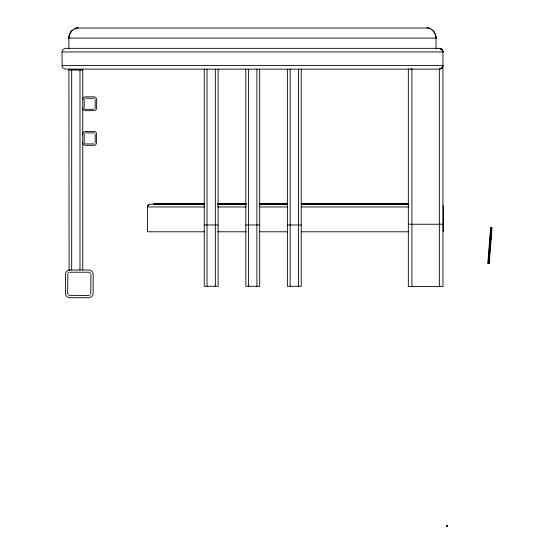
<?xml version="1.0" encoding="UTF-8"?>
<svg xmlns="http://www.w3.org/2000/svg" width="554" height="554" viewBox="0 0 554 554"><rect width="100%" height="100%" fill="white"/><g stroke="black" fill="none" stroke-linecap="round" stroke-linejoin="round"><path stroke-width="0.83" d="M446.849 526.182L446.849 525.594L446.849 526.065M447.341 526.217L447.39 525.933M446.849 525.746L447.445 525.808M61.979 65.524L442.958 65.524L441.836 68.156L439.357 69.153L65.58 69.125L63.031 68.066L62.228 66.847L61.979 51.944L63.031 49.396L65.58 48.343L439.357 48.343L441.323 48.932L442.369 49.971L442.958 51.944L442.958 286.577L408.326 286.577L408.326 68.772M442.958 65.524L441.905 68.066L439.357 69.125L441.905 68.066L442.958 65.524L442.078 67.9L439.357 69.153L439.357 286.577M84.25 99.069L84.146 107.912M84.25 133.708L84.146 142.551M95.122 108.445L95.226 99.602M67.823 273.586L67.657 293.281L68.308 294.846M95.122 143.077L95.226 134.234M90.759 294.126L90.932 274.438M156.186 204.294L156.477 203.602M72.754 30.027A12.887 9.113 -90 0 0 70.787 32.111A12.534 8.864 90 0 1 72.096 30.595L74.714 28.766A18.912 13.372 90 0 1 76.674 28.032L428.256 28.032A18.912 13.372 -90 0 1 430.223 28.766L432.833 30.595A12.534 8.864 -90 0 1 434.149 32.118A12.887 9.113 90 0 0 432.182 30.027M68.308 272.873L69.021 272.388M89.561 295.324L90.281 294.846M148.465 204.897A3.961 2.798 -90 0 1 148.825 204.62L150.3 204.197L204.724 204.197M68.904 69.762L82.754 69.762M82.754 69.859L68.904 69.859M68.904 48.343L68.904 38.087L436.033 38.087L436.033 48.343M61.979 51.944L442.958 51.944L441.829 49.354L439.357 48.371M85.531 98.217L94.367 98.321M85.531 109.297L93.841 109.297M85.531 132.849L94.367 132.953M85.531 143.936L93.841 143.936M204.807 203.602L154.109 203.602L153.416 204.294L204.62 204.294M217.75 203.602L246.232 203.602M259.175 203.602L287.651 203.602M301.459 203.602L408.478 203.602M217.68 204.197L246.184 204.197M259.14 204.197L287.644 204.197M301.466 204.197L408.582 204.197M217.59 204.294L246.128 204.294M259.964 204.294L287.637 204.294M301.473 204.294L408.707 204.294M204.613 206.967L147.53 206.967L147.53 231.787L204.613 231.787M217.583 206.967L246.121 206.967M259.964 206.967L287.637 206.967M301.473 206.967L408.714 206.967M408.326 224.238L442.958 224.238M204.253 224.979L218.11 224.979M245.817 224.979L259.674 224.979M287.381 224.979L301.231 224.979M217.583 231.787L246.121 231.787M259.964 231.787L287.637 231.787M301.473 231.787L408.714 231.787M82.754 270.006L82.754 69.402L68.904 69.402L69.111 270.006M68.904 270.006L88.716 270.006A4.432 4.432 0 0 1 93.148 274.438L93.148 293.281A4.432 4.432 0 0 1 88.716 297.713L69.873 297.713A4.432 4.432 0 0 1 65.441 293.281L65.441 274.438A4.432 4.432 0 0 1 69.873 270.006M69.873 272.222L88.716 272.222M88.716 295.497L69.021 295.324M446.849 525.933L447.452 525.933M411.927 286.577L411.927 69.153L410.715 68.945M490.276 232.223L491.315 232.306M490.622 232.306L491.661 232.389M490.56 239.757L491.073 239.799M488.185 258.856L489.563 259.016M411.269 69.063L411.927 69.125M439.357 48.343L441.905 49.396L442.958 51.944L442.071 49.604L440.174 48.468M84.547 108.896L84.997 109.193M84.547 143.528L84.997 143.825M89.561 272.388L90.759 273.586M442.743 50.733L442.902 51.342M446.849 525.594L446.843 526.3M443.311 206.967L443.311 231.787M301.231 69.229L301.231 286.279L287.381 286.279L287.381 69.229M298.461 69.229L298.461 286.279M290.151 69.229L290.151 286.279M259.674 69.229L259.674 286.279L245.817 286.279L245.817 69.229M256.904 69.229L256.904 286.279M248.587 69.229L248.587 286.279M218.11 69.229L218.11 286.279L204.253 286.279L204.253 69.229M215.34 69.229L215.34 286.279M207.03 69.229L207.03 286.279M79.984 69.894L79.984 270.006M71.674 69.894L71.674 270.006M442.909 205.541A2.424 1.717 -89.9 0 1 443.345 206.961M148.299 205.112A2.424 1.71 -89.9 0 0 147.502 206.961A2.514 1.78 90 0 1 148.486 204.959M148.278 205.07A3.961 2.798 89.9 0 1 148.825 204.62M68.862 38.087A8.324 5.879 -90 0 1 70.85 32.194A8.324 5.886 -90 0 0 68.848 38.087M426.947 27.79A19.245 13.608 90 0 1 430.229 28.766A18.905 13.372 90 0 0 428.256 28.039M70.787 32.118A12.534 8.864 -90 0 1 72.096 30.595M77.996 27.79A19.252 13.608 -90 0 0 74.714 28.766A18.905 13.372 -90 0 1 76.674 28.039M82.754 99.602A2.77 2.77 0 0 1 85.531 96.832L93.841 96.832A2.77 2.77 0 0 1 96.611 99.602L96.611 107.912A2.77 2.77 0 0 1 93.841 110.682L85.531 110.682A2.77 2.77 0 0 1 82.754 107.912M82.754 134.234A2.77 2.77 0 0 1 85.531 131.464L93.841 131.464A2.77 2.77 0 0 1 96.611 134.234L96.611 142.551A2.77 2.77 0 0 1 93.841 145.321L85.531 145.321A2.77 2.77 0 0 1 82.754 142.551M490.643 227.583L487.818 263.496L488.857 263.572L491.682 227.666L490.643 227.583M490.989 227.666L488.164 263.572L489.196 263.656L492.021 227.749L490.989 227.666M436.081 38.087A8.324 5.886 90 0 0 434.094 32.194A8.324 5.886 90 0 1 436.081 38.087"/></g></svg>
